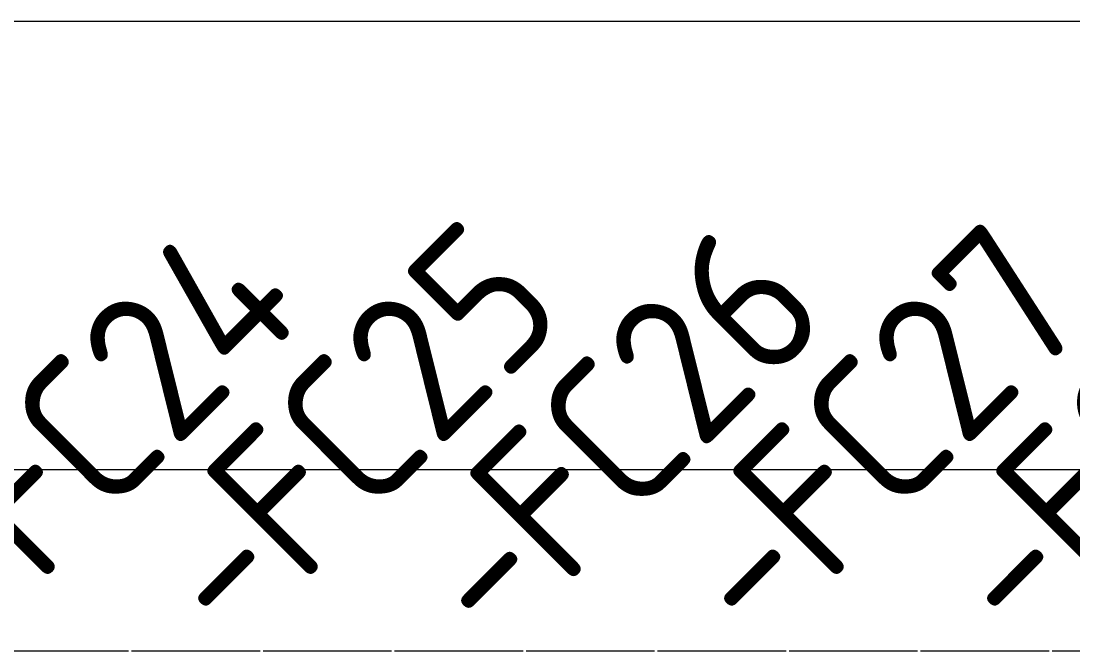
# Model space of a CAD drawing. Header units: millimetres. Extents: x 1359 to 3577, y 1333 to 3557.
# Drawn here: x 2155.1 to 2295.9, y 3012.3 to 3096.6 of the extents above; entities that cross this region are included whole.
import ezdxf

# ---------------------------------------------------------------- set-up
doc = ezdxf.new("R2010")
doc.units = ezdxf.units.MM
doc.layers.add('000-PI-Oprema', color=30, linetype='Continuous', lineweight=5)
doc.layers.add('002-PI-Kabelska kanalica', color=150, linetype='Continuous')
doc.styles.add('PI0', font='isocpeur.ttf', dxfattribs={"width": 0.9})

# ---------------------------------------------------------------- blocks, each defined once
blk = doc.blocks.new('*U49')
at = {"layer": '002-PI-Kabelska kanalica', "color": 0, "linetype": 'ByBlock', "lineweight": 0}
for p, q in [((-20, -100), (-20, 716)), ((40, -100), (40, 716))]:
    blk.add_line(p, q, dxfattribs=at)
blk = doc.blocks.new('5SY4206')
at = {"layer": '000-PI-Oprema', "color": 0, "lineweight": 0}
for p, q in [((27361.32, 37303.3), (27366.12, 37303.3)), ((27366.12, 37303.3), (27373.74, 37303.3)), ((27373.74, 37303.3), (27378.52, 37303.3)), ((27378.92, 37303.3), (27383.72, 37303.3)), ((27383.72, 37303.3), (27391.34, 37303.3)), ((27391.34, 37303.3), (27396.12, 37303.3))]:
    blk.add_line(p, q, dxfattribs=at)

msp = doc.modelspace()

# ---------------------------------------------------------------- block references
at = {"layer": '002-PI-Kabelska kanalica', "color": 0, "linetype": 'ByBlock', "lineweight": 0, "rotation": 270}
msp.add_blockref('*U49', (1701.071, 3076.556), dxfattribs=at)
at = {"layer": '002-PI-Kabelska kanalica', "color": 0, "linetype": 'ByBlock', "lineweight": 0, "ltscale": 0.25}
for p in [(-25226.653, -34290.999), (-25191.453, -34290.999), (-25156.253, -34290.999), (-25121.053, -34290.999), (-25085.853, -34290.999)]:
    msp.add_blockref('5SY4206', p, dxfattribs=at)

# ---------------------------------------------------------------- texts
at = {"layer": '002-PI-Kabelska kanalica', "color": 0, "linetype": 'ByBlock', "lineweight": 0, "style": 'PI0', "width": 0.9}
for s, p in [('-FC25', (2183.813, 3012.177)), ('-FC27', (2254.213, 3012.177)), ('-FC26', (2219.013, 3011.877)), ('-FC28', (2289.413, 3012.177)), ('-FC24', (2148.613, 3012.177))]:
    msp.add_text(s, height=20, rotation=45, dxfattribs=at).set_placement(p)

doc.saveas('drawing.dxf')
